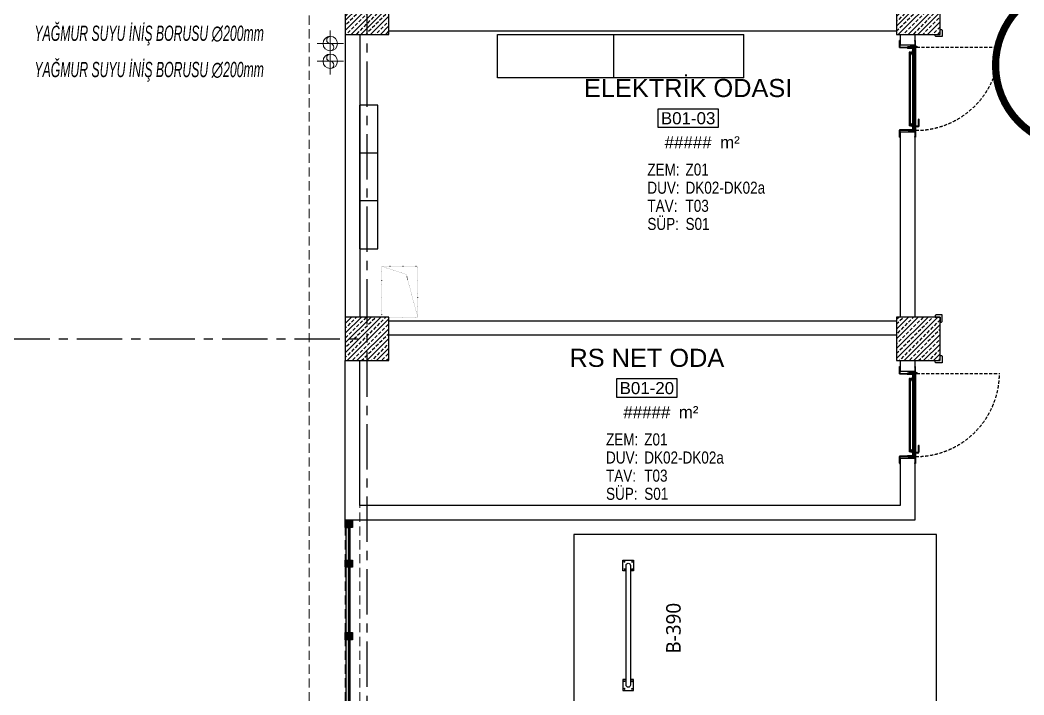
# Model space of a CAD drawing. Header units: millimetres. Extents: x -379292 to 1221486, y 92049 to 447512.
# Drawn here: x 51864 to 65703, y 235708 to 245017 of the extents above; entities that cross this region are included whole.
import ezdxf
from ezdxf.enums import TextEntityAlignment as Align
from ezdxf.lldxf.tags import DXFTag

# ---------------------------------------------------------------- set-up
doc = ezdxf.new("R2010")
doc.units = ezdxf.units.MM
for name, pattern in [('CENTER', [2, 1.25, -0.25, 0.25, -0.25]), ('DOT', [6.35, 0, -6.35]), ('HIDDEN', [9.525, 6.35, -3.175])]:
    doc.linetypes.add(name, pattern=pattern)
for name, color, linetype, lineweight in [('0-KRCN-SHT-KOLADI-YAZIYAĞMURSUYU', 4, 'Continuous', 35), ('0-KRCN-SHT-PİSSU-BORU', 220, 'PISSU_LINE50', 40), ('06_FORMWORK HIDDEN', 252, 'HIDDEN2', 0), ('XREF$0$05_RAIN PIPE', 3, 'Continuous', 9)]:
    doc.layers.add(name, color=color, linetype=linetype, lineweight=lineweight)
for name, color, linetype in [('010-05', 1, 'Continuous'), ('05_AXIS', 211, 'CENTER'), ('05_DOOR', 2, 'Continuous'), ('05_EQUIPMENT', 1, 'Continuous'), ('05_HANDRAIL', 153, 'Continuous'), ('05_HATCH 1', 101, 'Continuous'), ('05_HATCH CONCRETE', 141, 'Continuous'), ('05_HATCH SOLID-1', 252, 'Continuous'), ('05_HOLE MC', 150, 'Continuous'), ('05_MATERIAL TEXT', 112, 'Continuous'), ('05_ROOM M2', 161, 'Continuous'), ('05_ROOM NAME', 153, 'Continuous'), ('05_ROOM NUMBER', 152, 'Continuous'), ('05_STEEL HIDDEN', 61, 'HIDDEN'), ('05_SYMBOL', 2, 'Continuous'), ('05_WALL', 3, 'Continuous'), ('08_POWER SYSTEM', 4, 'Continuous'), ('202-A-Y-MahalAd', 141, 'Continuous')]:
    doc.layers.add(name, color=color, linetype=linetype)
doc.styles.add('DIM', font='arial.ttf')
doc.styles.add('MUF', font='isocpeur.ttf')
doc.styles.get("Standard").update_dxf_attribs({"font": 'segoeuil.ttf'})
doc.styles.add('YAZI-2', font='arial.ttf', dxfattribs={"height": 2})
doc.styles.add('YAZI-3', font='arial.ttf', dxfattribs={"height": 3})
doc.styles.add('ÇAP-2', font='ARIALNBI.TTF')
tags = doc.linetypes.add('HIDDEN2', pattern=[0.1875, 0.125, -0.0625]).pattern_tags.tags
tags[6:7] = [DXFTag(74, 4), DXFTag(75, 0), DXFTag(340, '0'), DXFTag(46, 0.0), DXFTag(50, 0.0), DXFTag(44, 0.0), DXFTag(45, 0.0)]
tags[4:5] = [DXFTag(74, 4), DXFTag(75, 0), DXFTag(340, '0'), DXFTag(46, 0.0), DXFTag(50, 0.0), DXFTag(44, 0.0), DXFTag(45, 0.0)]
doc.linetypes.add('PISSU_LINE50', pattern='A,50,-10,["C",MUF,S=10,R=0,X=1,Y=-5],0', length=60)
pattern_1 = [(225, (19752.8965, 13790.6787), (0.224506403, -0.224506403), []), (315, (19752.8965, 13790.6787), (0.224506403, 0.224506403), [])]
pattern_2 = [(315, (-21540.32198, 13790.6787), (-0.224506403, -0.224506403), []), (225, (-21540.32198, 13790.6787), (-0.224506403, 0.224506403), [])]
pattern_3 = [(270, (-695728.2336, -3493868.9414), (1.3748153225, -2.38125), [1.5875, -3.175]), (30, (-695728.2336, -3493868.9414), (1.3748153315, 2.3812499948), [1.5875, -3.175]), (330, (-695728.2336, -3493868.9414), (2.749630654, -5.2e-09), [-3.175, 1.5875])]
pattern_4 = [(225, (905000, -3e-07), (67.351921, -67.351921), []), (225, (904932.65, -3e-07), (67.351921, -67.351921), [47.625, -23.8125])]

# ---------------------------------------------------------------- blocks, each defined once
blk = doc.blocks.new('202_Aks')
at = {"layer": '05_AXIS', "ltscale": 500}
for p, q in [((0, -182300), (0, 5000)), ((-5000, -37500), (0, -37500))]:
    blk.add_line(p, q, dxfattribs=at)
blk = doc.blocks.new('başlık')
at = {"layer": '05_MATERIAL TEXT', "style": 'DIM', "width": 0.8}
for s, p in [('ZEM:', (0, 50)), ('DUV:', (0, -100)), ('TAV:', (0, -250)), ('SÜP:', (0, -400))]:
    blk.add_text(s, height=100, dxfattribs=at).set_placement(p, align=Align.MIDDLE_LEFT)
blk = doc.blocks.new('MAHAL')
at = {"layer": '05_ROOM NUMBER'}
blk.add_lwpolyline([(-5.46, -10.75), (4.54, -10.75), (4.54, -7.75), (-5.46, -7.75)], close=True, dxfattribs=at)
at = {"layer": '05_HATCH SOLID-1', "xscale": 0.02, "yscale": 0.02, "zscale": 0.02}
blk.add_blockref('başlık', (-7.21, -18.75), dxfattribs=at)
at = {"layer": '05_MATERIAL TEXT', "style": 'DIM', "width": 0.8}
for tag, p in [('ZEMİN', (-0.89, -17.75)), ('DUVAR', (-0.89, -20.75)), ('TAVAN', (-0.89, -23.75)), ('SÜPÜRGELİK', (-0.89, -26.75))]:
    blk.add_attdef(tag, text='', height=2, dxfattribs=at).set_placement(p, align=Align.MIDDLE_LEFT)
at = {"layer": '05_ROOM M2', "insert": (6.45, -13.24), "char_height": 2, "attachment_point": 5, "style": 'YAZI-2'}
blk.add_mtext_dynamic_manual_height_columns('m²', width=6.9387, gutter_width=625, heights=[0], dxfattribs=at)
at = {"layer": '05_ROOM M2', "style": 'YAZI-2'}
blk.add_attdef('MAHALM2', text='', height=2, dxfattribs=at).set_placement((-0.46, -13.25), align=Align.MIDDLE_CENTER)
at = {"layer": '05_ROOM NAME', "style": 'YAZI-3'}
for tag, p in [('INGMAHALADI', (-0.46, 0.75)), ('TURMAHALADI', (-0.46, -4.25))]:
    blk.add_attdef(tag, text='', height=3, dxfattribs=at).set_placement(p, align=Align.MIDDLE_CENTER)
at = {"layer": '05_ROOM NUMBER', "style": 'YAZI-2'}
blk.add_attdef('MAHALNO', text='', height=2, dxfattribs=at).set_placement((-0.46, -9.25), align=Align.MIDDLE_CENTER)
blk = doc.blocks.new('202_KorkulukDikme')
at = {"ltscale": 25}
h = blk.add_hatch(color=253, dxfattribs=at)
h.dxf.hatch_style = 1
h.paths.add_polyline_path([(-50, 0), (-50, 100), (50, 100), (50, 0)])
at = {"color": 0, "linetype": 'ByBlock', "ltscale": 25}
blk.add_lwpolyline([(-50, 0), (-50, 100), (50, 100), (50, 0)], close=True, dxfattribs=at)
blk = doc.blocks.new('*U16')
at = {"ltscale": 25}
h = blk.add_hatch(color=253, dxfattribs=at)
h.dxf.hatch_style = 1
h.paths.add_polyline_path([(100, 60), (5100, 60), (5100, 10), (100, 10)])
at = {"color": 0, "linetype": 'ByBlock', "ltscale": 25}
blk.add_lwpolyline([(100, 60), (5100, 60), (5100, 10), (100, 10)], close=True, dxfattribs=at)
blk.add_lwpolyline([(100, 45), (5100, 45)], dxfattribs=at)
at = {"ltscale": 25}
for p in [(50, 0), (600, 0), (1600, 0), (2600, 0), (3600, 0), (4600, 0), (5150, 0)]:
    blk.add_blockref('202_KorkulukDikme', p, dxfattribs=at)
blk = doc.blocks.new('202_Vida')
at = {"color": 0, "linetype": 'ByBlock', "ltscale": 0.2}
for points in [[(1, 0), (-1, 0)], [(0, 1), (0, -1)]]:
    blk.add_lwpolyline(points, dxfattribs=at)
at = {"color": 0, "linetype": 'ByBlock'}
for radius in [0.42, 0.23, 0.155]:
    blk.add_circle((0, 0), radius, dxfattribs=at)
blk = doc.blocks.new('202_Stoper')
at = {"color": 0, "linetype": 'ByBlock'}
for points in [[(-750, -30), (-750, -75), (-900, -75), (-900, 75), (-750, 75), (-750, 30)], [(750, -30), (750, -75), (900, -75), (900, 75), (750, 75), (750, 30)]]:
    blk.add_lwpolyline(points, dxfattribs=at)
blk.add_lwpolyline([(825, -30, 1), (825, 30), (-825, 30, 1), (-825, -30)], format="xyb", close=True, dxfattribs=at)
at = {"color": 0, "linetype": 'ByBlock', "yscale": 10, "zscale": 10, "rotation": 180}
for p, xscale in [((-877, 53), -10), ((-772, 53), 10), ((772, 53), -10), ((877, 53), 10)]:
    blk.add_blockref('202_Vida', p, dxfattribs=dict(at, xscale=xscale))
at = {"color": 0, "linetype": 'ByBlock', "yscale": 10, "zscale": 10}
for p, xscale in [((-877, -52), 10), ((-772, -52), -10), ((772, -52), 10), ((877, -52), -10)]:
    blk.add_blockref('202_Vida', p, dxfattribs=dict(at, xscale=xscale))
blk = doc.blocks.new('202_Mahalblok')
at = {"color": 0, "linetype": 'ByBlock', "flags": 128}
blk.add_lwpolyline([(0, 0), (0, 5000), (2500, 5000), (2500, 0)], close=True, dxfattribs=at)
at = {"color": 252}
blk.add_blockref('202_Stoper', (1250, 750), dxfattribs=at)
at = {"color": 0, "linetype": 'ByBlock', "ltscale": 25}
blk.add_attdef('MAHALNO', text='', height=200, dxfattribs=at).set_placement((1209, 1390), align=Align.BOTTOM_CENTER)
blk = doc.blocks.new('VIDA')
at = {"layer": '05_EQUIPMENT'}
h = blk.add_hatch(dxfattribs=at)
h.set_pattern_fill('LINE', color=256, scale=0.1, angle=150, style=0)
h.set_pattern_definition([(330, (-3585.31887, 6072.20274), (0.03125, 0.05412658774), [])])
h.paths.add_polyline_path([(-0.1, -0.3), (-0.1, -1.7), (0.1, -1.7), (0.1, -0.3)])
h.paths.add_polyline_path([(-0.1, -0.3), (0.1, -0.3), (0, 0)])
for p, q in [((-0.1, -0.3), (0, 0)), ((0.1, -0.3), (0, 0)), ((0, -2), (-0.2, -2)), ((0.1, -1.7), (-0.1, -1.7)), ((0.1, -2), (-0.1, -2)), ((0, -2), (0, -2)), ((0.2, -2), (0, -2)), ((0, -2), (0, -2)), ((0, -2), (0, -2))]:
    blk.add_line(p, q, dxfattribs=at)
for points in [[(-0.2, -2), (-0.1, -2), (-0.1, -0.3)], [(0.2, -2), (0.1, -2), (0.1, -0.3)]]:
    blk.add_lwpolyline(points, dxfattribs=at)
blk = doc.blocks.new('*U89')
at = {"color": 8}
blk.add_wipeout([(0, 5), (0, -206), (1200, -206), (1200, 5)], dxfattribs=at)
at = {"layer": '010-05', "ltscale": 7}
h = blk.add_hatch(dxfattribs=at)
h.set_pattern_fill('ANSI37', color=8, scale=0.1, angle=540, style=0)
h.set_pattern_definition(pattern_1)
edge = h.paths.add_edge_path(flags=16)
edge.add_line((28, -35), (28, -44))
edge.add_line((28, -44), (22, -44))
edge.add_line((22, -44), (22, -37))
edge.add_arc((26, -39), 4.69, 56.5428, 159.2569, ccw=False)
edge = h.paths.add_edge_path()
edge.add_line((29, -33), (29, -45))
edge.add_line((29, -45), (21, -45))
edge.add_line((21, -45), (21, -31))
edge.add_line((21, -31), (34, -31))
edge.add_line((34, -31), (32, -31))
edge.add_arc((32, -34), 2.82, 91.1093, 165.5986)
edge = h.paths.add_edge_path(flags=16)
edge.add_arc((32, -34), 3.82, 143.4668, 165.5986, ccw=False)
edge.add_line((29, -32), (22, -32))
edge.add_line((22, -32), (22, -35))
edge.add_arc((26, -42), 8.25, 70.1103, 120.2945, ccw=False)
edge.add_line((28, -34), (28, -33))
edge.add_line((28, -33), (29, -33))
h = blk.add_hatch(dxfattribs=at)
h.set_pattern_fill('ANSI37', color=8, scale=0.1, angle=180, style=0)
h.set_pattern_definition(pattern_2)
edge = h.paths.add_edge_path(flags=16)
edge.add_line((1172, -35), (1172, -44))
edge.add_line((1172, -44), (1178, -44))
edge.add_line((1178, -44), (1178, -37))
edge.add_arc((1174, -39), 4.69, 20.7431, 123.4572)
edge = h.paths.add_edge_path()
edge.add_line((1171, -33), (1171, -45))
edge.add_line((1171, -45), (1179, -45))
edge.add_line((1179, -45), (1179, -31))
edge.add_line((1179, -31), (1166, -31))
edge.add_line((1166, -31), (1168, -31))
edge.add_arc((1168, -34), 2.82, 14.4014, 88.8907, ccw=False)
edge = h.paths.add_edge_path(flags=16)
edge.add_arc((1168, -34), 3.82, 14.4014, 36.5332)
edge.add_line((1171, -32), (1178, -32))
edge.add_line((1178, -32), (1178, -35))
edge.add_arc((1174, -42), 8.25, 59.7055, 109.8897)
edge.add_line((1172, -34), (1172, -33))
edge.add_line((1172, -33), (1171, -33))
at = {"layer": '05_HATCH 1'}
h = blk.add_hatch(dxfattribs=at)
h.set_pattern_fill('HONEY', color=8, scale=0.5, angle=270, style=0)
h.set_pattern_definition(pattern_3)
h.paths.add_polyline_path([(40, -3), (44, -9), (1156, -9), (1160, -3)])
h = blk.add_hatch(dxfattribs=at)
h.set_pattern_fill('HONEY', color=8, scale=0.5, angle=270, style=0)
h.set_pattern_definition(pattern_3)
h.paths.add_polyline_path([(40, -15), (44, -10), (1156, -10), (1160, -15)])
at = {"color": 8, "linetype": 'HIDDEN', "ltscale": 7}
blk.add_line((25, 25), (25, 1168), dxfattribs=at)
at = {"color": 8, "ltscale": 7}
for p, q in [((22, 10), (1148, 10)), ((22, 10), (1178, 10)), ((22, 9), (22, 10)), ((27, 2), (27, 1)), ((27, 2), (37, 2)), ((27, 1), (37, 1)), ((37, 5), (36, 5)), ((37, 9), (1163, 9)), ((1163, 2), (37, 2)), ((37, 2), (44, -9)), ((37, 1), (43, -9)), ((1105, 60), (1022, 60)), ((1105, 50), (1022, 50)), ((1142, 15), (1097, 15)), ((1097, 15), (1097, 10)), ((1115, 40), (1115, 15)), ((1125, 40), (1125, 15)), ((1142, 15), (1142, 10)), ((1163, 2), (1156, -9)), ((1163, 1), (1157, -9)), ((1163, 5), (1164, 5)), ((1173, 2), (1163, 2)), ((1173, 1), (1163, 1)), ((1173, 2), (1173, 1)), ((1178, 9), (1178, 10)), ((1178, 9), (1178, 10)), ((1163, -27), (22, -27)), ((22, -27), (1163, -27)), ((22, -28), (22, -27)), ((1163, -28), (22, -28)), ((1178, -28), (22, -28)), ((43, -9), (27, -9)), ((27, -20), (37, -20)), ((27, -20), (27, -21)), ((27, -21), (37, -21)), ((33, -28), (1163, -28)), ((37, -23), (36, -23)), ((37, -20), (43, -9)), ((37, -21), (44, -10)), ((1163, -21), (37, -21)), ((1156, -9), (44, -9)), ((1156, -10), (44, -10)), ((96, -58), (96, -38)), ((1109, -58), (96, -58)), ((96, -58), (96, -78)), ((96, -78), (1109, -78)), ((116, -38), (116, -58)), ((1089, -38), (1089, -58)), ((1109, -58), (1109, -38)), ((1109, -58), (1109, -78)), ((1163, -21), (1156, -10)), ((1163, -20), (1157, -9)), ((1157, -9), (1173, -9)), ((1173, -20), (1163, -20)), ((1173, -21), (1163, -21)), ((1163, -23), (1164, -23)), ((1173, -20), (1173, -21)), ((1178, -28), (1178, -27)), ((1178, -28), (1178, -27))]:
    blk.add_line(p, q, dxfattribs=at)
at = {"color": 8, "ltscale": 7, "flags": 128}
for points in [[(36, -101, -1), (34, -101), (34, -85), (32, -85), (32, -101, 1), (38, -101), (38, -35, 1), (30, -35), (30, -45), (20, -45), (20, 10), (-68, 10), (-68, 0), (-58, 0), (-58, 2), (-66, 2), (-66, 8), (18, 8), (18, -47), (32, -47), (32, -35, -1), (36, -35)], [(1164, -101, 1), (1166, -101), (1166, -85), (1168, -85), (1168, -101, -1), (1162, -101), (1162, -35, -1), (1170, -35), (1170, -45), (1180, -45), (1180, 10), (1268, 10), (1268, 0), (1258, 0), (1258, 2), (1266, 2), (1266, 8), (1182, 8), (1182, -47), (1168, -47), (1168, -35, 1), (1164, -35)]]:
    blk.add_lwpolyline(points, format="xyb", close=True, dxfattribs=at)
at = {"color": 8, "ltscale": 7}
for points in [[(37, 5), (37, 9), (22, 9), (22, -27), (37, -27), (37, -23)], [(36, 5), (36, 8), (23, 8), (23, -26), (36, -26), (36, -23)], [(1163, 5), (1163, 9), (1178, 9), (1178, -27), (1163, -27), (1163, -23)], [(1164, 5), (1164, 8), (1177, 8), (1177, -26), (1164, -26), (1164, -23)], [(86, -28), (86, -38), (128, -38), (128, -28)], [(1119, -28), (1119, -38), (1077, -38), (1077, -28)]]:
    blk.add_lwpolyline(points, dxfattribs=at)
for points in [[(32, -55), (32, -210), (-68, -210), (-68, -200), (-58, -200), (-58, -202), (-66, -202), (-66, -208), (30, -208), (30, -55)], [(29, -57), (20, -57), (20, -83), (30, -93), (30, -106), (28, -106), (28, -94), (18, -84), (18, -55), (29, -55)], [(40, -3), (44, -9), (1156, -9), (1160, -3)], [(40, -15), (44, -10), (1156, -10), (1160, -15)], [(1168, -55), (1168, -210), (1268, -210), (1268, -200), (1258, -200), (1258, -202), (1266, -202), (1266, -208), (1170, -208), (1170, -55)], [(1171, -57), (1180, -57), (1180, -83), (1170, -93), (1170, -106), (1172, -106), (1172, -94), (1182, -84), (1182, -55), (1171, -55)]]:
    blk.add_lwpolyline(points, close=True, dxfattribs=at)
for radius in [10.1, 6.72]:
    blk.add_circle((21, 21), radius, dxfattribs=at)
at = {"color": 8, "linetype": 'HIDDEN', "ltscale": 7}
blk.add_arc((21, 16), 1152, 359.7875, 89.8098, dxfattribs=at)
at = {"color": 8, "ltscale": 7}
for centre, radius, start, end in [((1022, 55), 5, 90, 270), ((1105, 40), 20, 0, 90), ((1105, 40), 10, 0, 90)]:
    blk.add_arc(centre, radius, start, end, dxfattribs=at)
at = {"layer": '010-05', "color": 8, "ltscale": 7}
for points in [[(29, -33, -0.336971), (32, -31), (34, -31), (29, -31), (21, -31), (21, -45), (29, -45)], [(28, -34, 0.222538), (22, -35), (22, -32), (29, -32, 0.09687), (29, -33), (28, -33)], [(28, -44), (22, -44), (22, -37, -0.473637), (28, -35)], [(1171, -33, 0.336971), (1168, -31), (1166, -31), (1171, -31), (1179, -31), (1179, -45), (1171, -45)], [(1172, -34, -0.222538), (1178, -35), (1178, -32), (1171, -32, -0.09687), (1171, -33), (1172, -33)], [(1172, -44), (1178, -44), (1178, -37, 0.473637), (1172, -35)]]:
    blk.add_lwpolyline(points, format="xyb", close=True, dxfattribs=at)
at = {"layer": '05_STEEL HIDDEN', "color": 8, "ltscale": 7}
for points in [[(17, -48), (17, -23), (11, -23), (11, -49), (23, -77), (23, -99), (29, -99), (29, -76)], [(1183, -48), (1183, -23), (1189, -23), (1189, -49), (1177, -77), (1177, -99), (1171, -99), (1171, -76)]]:
    blk.add_lwpolyline(points, close=True, dxfattribs=at)
at = {"layer": '05_STEEL HIDDEN', "color": 8, "ltscale": 7, "flags": 128}
for points in [[(17, -23), (18, -23), (18, -48), (30, -76), (30, -99), (29, -99)], [(1183, -23), (1182, -23), (1182, -48), (1170, -76), (1170, -99), (1171, -99)]]:
    blk.add_lwpolyline(points, dxfattribs=at)
at = {"layer": '05_WALL', "color": 8, "ltscale": 20}
for points in [[(0, 0), (0, -200)], [(1200, 0), (1200, -200)]]:
    blk.add_lwpolyline(points, dxfattribs=at)
at = {"color": 8, "ltscale": 7, "yscale": 10, "zscale": 10, "rotation": 180}
for p, xscale in [((25, -65), -10), ((1175, -65), 10)]:
    blk.add_blockref('VIDA', p, dxfattribs=dict(at, xscale=xscale))
blk = doc.blocks.new('*U92')
at = {"color": 8}
blk.add_wipeout([(0, 5), (0, -206), (1200, -206), (1200, 5)], dxfattribs=at)
at = {"layer": '010-05', "ltscale": 7}
h = blk.add_hatch(dxfattribs=at)
h.set_pattern_fill('ANSI37', color=8, scale=0.1, angle=540, style=0)
h.set_pattern_definition(pattern_1)
edge = h.paths.add_edge_path(flags=16)
edge.add_line((28, -35), (28, -44))
edge.add_line((28, -44), (22, -44))
edge.add_line((22, -44), (22, -37))
edge.add_arc((26, -39), 4.69, 56.5428, 159.2569, ccw=False)
edge = h.paths.add_edge_path()
edge.add_line((29, -33), (29, -45))
edge.add_line((29, -45), (21, -45))
edge.add_line((21, -45), (21, -31))
edge.add_line((21, -31), (34, -31))
edge.add_line((34, -31), (32, -31))
edge.add_arc((32, -34), 2.82, 91.1093, 165.5986)
edge = h.paths.add_edge_path(flags=16)
edge.add_arc((32, -34), 3.82, 143.4668, 165.5986, ccw=False)
edge.add_line((29, -32), (22, -32))
edge.add_line((22, -32), (22, -35))
edge.add_arc((26, -42), 8.25, 70.1103, 120.2945, ccw=False)
edge.add_line((28, -34), (28, -33))
edge.add_line((28, -33), (29, -33))
h = blk.add_hatch(dxfattribs=at)
h.set_pattern_fill('ANSI37', color=8, scale=0.1, angle=180, style=0)
h.set_pattern_definition(pattern_2)
edge = h.paths.add_edge_path(flags=16)
edge.add_line((1172, -35), (1172, -44))
edge.add_line((1172, -44), (1178, -44))
edge.add_line((1178, -44), (1178, -37))
edge.add_arc((1174, -39), 4.69, 20.7431, 123.4572)
edge = h.paths.add_edge_path()
edge.add_line((1171, -33), (1171, -45))
edge.add_line((1171, -45), (1179, -45))
edge.add_line((1179, -45), (1179, -31))
edge.add_line((1179, -31), (1166, -31))
edge.add_line((1166, -31), (1168, -31))
edge.add_arc((1168, -34), 2.82, 14.4014, 88.8907, ccw=False)
edge = h.paths.add_edge_path(flags=16)
edge.add_arc((1168, -34), 3.82, 14.4014, 36.5332)
edge.add_line((1171, -32), (1178, -32))
edge.add_line((1178, -32), (1178, -35))
edge.add_arc((1174, -42), 8.25, 59.7055, 109.8897)
edge.add_line((1172, -34), (1172, -33))
edge.add_line((1172, -33), (1171, -33))
at = {"layer": '05_HATCH 1'}
h = blk.add_hatch(dxfattribs=at)
h.set_pattern_fill('HONEY', color=8, scale=0.5, angle=270, style=0)
h.set_pattern_definition(pattern_3)
h.paths.add_polyline_path([(40, -3), (44, -9), (1156, -9), (1160, -3)])
h = blk.add_hatch(dxfattribs=at)
h.set_pattern_fill('HONEY', color=8, scale=0.5, angle=270, style=0)
h.set_pattern_definition(pattern_3)
h.paths.add_polyline_path([(40, -15), (44, -10), (1156, -10), (1160, -15)])
at = {"color": 8, "linetype": 'HIDDEN', "ltscale": 7}
blk.add_line((25, 25), (25, 1168), dxfattribs=at)
at = {"color": 8, "ltscale": 7}
for p, q in [((22, 10), (1148, 10)), ((22, 10), (1178, 10)), ((22, 9), (22, 10)), ((27, 2), (27, 1)), ((27, 2), (37, 2)), ((27, 1), (37, 1)), ((37, 5), (36, 5)), ((37, 9), (1163, 9)), ((1163, 2), (37, 2)), ((37, 2), (44, -9)), ((37, 1), (43, -9)), ((1105, 60), (1022, 60)), ((1105, 50), (1022, 50)), ((1142, 15), (1097, 15)), ((1097, 15), (1097, 10)), ((1115, 40), (1115, 15)), ((1125, 40), (1125, 15)), ((1142, 15), (1142, 10)), ((1163, 2), (1156, -9)), ((1163, 1), (1157, -9)), ((1163, 5), (1164, 5)), ((1173, 2), (1163, 2)), ((1173, 1), (1163, 1)), ((1173, 2), (1173, 1)), ((1178, 9), (1178, 10)), ((1178, 9), (1178, 10)), ((1163, -27), (22, -27)), ((22, -27), (1163, -27)), ((22, -28), (22, -27)), ((1163, -28), (22, -28)), ((1178, -28), (22, -28)), ((43, -9), (27, -9)), ((27, -20), (37, -20)), ((27, -20), (27, -21)), ((27, -21), (37, -21)), ((33, -28), (1163, -28)), ((37, -23), (36, -23)), ((37, -20), (43, -9)), ((37, -21), (44, -10)), ((1163, -21), (37, -21)), ((1156, -9), (44, -9)), ((1156, -10), (44, -10)), ((96, -58), (96, -38)), ((1109, -58), (96, -58)), ((96, -58), (96, -78)), ((96, -78), (1109, -78)), ((116, -38), (116, -58)), ((1089, -38), (1089, -58)), ((1109, -58), (1109, -38)), ((1109, -58), (1109, -78)), ((1163, -21), (1156, -10)), ((1163, -20), (1157, -9)), ((1157, -9), (1173, -9)), ((1173, -20), (1163, -20)), ((1173, -21), (1163, -21)), ((1163, -23), (1164, -23)), ((1173, -20), (1173, -21)), ((1178, -28), (1178, -27)), ((1178, -28), (1178, -27))]:
    blk.add_line(p, q, dxfattribs=at)
at = {"color": 8, "ltscale": 7, "flags": 128}
for points in [[(36, -101, -1), (34, -101), (34, -85), (32, -85), (32, -101, 1), (38, -101), (38, -35, 1), (30, -35), (30, -45), (20, -45), (20, 10), (-68, 10), (-68, 0), (-58, 0), (-58, 2), (-66, 2), (-66, 8), (18, 8), (18, -47), (32, -47), (32, -35, -1), (36, -35)], [(1164, -101, 1), (1166, -101), (1166, -85), (1168, -85), (1168, -101, -1), (1162, -101), (1162, -35, -1), (1170, -35), (1170, -45), (1180, -45), (1180, 10), (1268, 10), (1268, 0), (1258, 0), (1258, 2), (1266, 2), (1266, 8), (1182, 8), (1182, -47), (1168, -47), (1168, -35, 1), (1164, -35)]]:
    blk.add_lwpolyline(points, format="xyb", close=True, dxfattribs=at)
at = {"color": 8, "ltscale": 7}
for points in [[(37, 5), (37, 9), (22, 9), (22, -27), (37, -27), (37, -23)], [(36, 5), (36, 8), (23, 8), (23, -26), (36, -26), (36, -23)], [(1163, 5), (1163, 9), (1178, 9), (1178, -27), (1163, -27), (1163, -23)], [(1164, 5), (1164, 8), (1177, 8), (1177, -26), (1164, -26), (1164, -23)], [(86, -28), (86, -38), (128, -38), (128, -28)], [(1119, -28), (1119, -38), (1077, -38), (1077, -28)]]:
    blk.add_lwpolyline(points, dxfattribs=at)
for points in [[(32, -55), (32, -210), (-68, -210), (-68, -200), (-58, -200), (-58, -202), (-66, -202), (-66, -208), (30, -208), (30, -55)], [(29, -57), (20, -57), (20, -83), (30, -93), (30, -106), (28, -106), (28, -94), (18, -84), (18, -55), (29, -55)], [(40, -3), (44, -9), (1156, -9), (1160, -3)], [(40, -15), (44, -10), (1156, -10), (1160, -15)], [(1168, -55), (1168, -210), (1268, -210), (1268, -200), (1258, -200), (1258, -202), (1266, -202), (1266, -208), (1170, -208), (1170, -55)], [(1171, -57), (1180, -57), (1180, -83), (1170, -93), (1170, -106), (1172, -106), (1172, -94), (1182, -84), (1182, -55), (1171, -55)]]:
    blk.add_lwpolyline(points, close=True, dxfattribs=at)
for radius in [10.1, 6.72]:
    blk.add_circle((21, 21), radius, dxfattribs=at)
at = {"color": 8, "linetype": 'HIDDEN', "ltscale": 7}
blk.add_arc((21, 16), 1152, 359.7875, 89.8098, dxfattribs=at)
at = {"color": 8, "ltscale": 7}
for centre, radius, start, end in [((1022, 55), 5, 90, 270), ((1105, 40), 20, 0, 90), ((1105, 40), 10, 0, 90)]:
    blk.add_arc(centre, radius, start, end, dxfattribs=at)
at = {"layer": '010-05', "color": 8, "ltscale": 7}
for points in [[(29, -33, -0.336971), (32, -31), (34, -31), (29, -31), (21, -31), (21, -45), (29, -45)], [(28, -34, 0.222538), (22, -35), (22, -32), (29, -32, 0.09687), (29, -33), (28, -33)], [(28, -44), (22, -44), (22, -37, -0.473637), (28, -35)], [(1171, -33, 0.336971), (1168, -31), (1166, -31), (1171, -31), (1179, -31), (1179, -45), (1171, -45)], [(1172, -34, -0.222538), (1178, -35), (1178, -32), (1171, -32, -0.09687), (1171, -33), (1172, -33)], [(1172, -44), (1178, -44), (1178, -37, 0.473637), (1172, -35)]]:
    blk.add_lwpolyline(points, format="xyb", close=True, dxfattribs=at)
at = {"layer": '05_STEEL HIDDEN', "color": 8, "ltscale": 7}
for points in [[(17, -48), (17, -23), (11, -23), (11, -49), (23, -77), (23, -99), (29, -99), (29, -76)], [(1183, -48), (1183, -23), (1189, -23), (1189, -49), (1177, -77), (1177, -99), (1171, -99), (1171, -76)]]:
    blk.add_lwpolyline(points, close=True, dxfattribs=at)
at = {"layer": '05_STEEL HIDDEN', "color": 8, "ltscale": 7, "flags": 128}
for points in [[(17, -23), (18, -23), (18, -48), (30, -76), (30, -99), (29, -99)], [(1183, -23), (1182, -23), (1182, -48), (1170, -76), (1170, -99), (1171, -99)]]:
    blk.add_lwpolyline(points, dxfattribs=at)
at = {"layer": '05_WALL', "color": 8, "ltscale": 20}
for points in [[(0, 0), (0, -200)], [(1200, 0), (1200, -200)]]:
    blk.add_lwpolyline(points, dxfattribs=at)
at = {"color": 8, "ltscale": 7, "yscale": 10, "zscale": 10, "rotation": 180}
for p, xscale in [((25, -65), -10), ((1175, -65), 10)]:
    blk.add_blockref('VIDA', p, dxfattribs=dict(at, xscale=xscale))
blk = doc.blocks.new('bariyer')
at = {"color": 8, "ltscale": 25}
blk.add_lwpolyline([(0, -70), (15, -70, 0.414214), (30, -55), (30, 30), (-55, 30, 0.414214), (-70, 15), (-70, 0), (0, 0)], format="xyb", close=True, dxfattribs=at)
blk = doc.blocks.new('OtoParkBodrumKatMimari')
at = {"layer": '05_HATCH CONCRETE'}
h = blk.add_hatch(dxfattribs=at)
h.set_pattern_fill('ANSI33', color=8, scale=15, angle=180, style=0)
h.set_pattern_definition(pattern_4)
h.paths.add_polyline_path([(5300, 144000), (5300, 144600), (4700, 144600), (4700, 144000)])
h = blk.add_hatch(dxfattribs=at)
h.set_pattern_fill('ANSI33', color=8, scale=15, angle=180, style=0)
h.set_pattern_definition(pattern_4)
h.paths.add_polyline_path([(12900, 144600), (12300, 144600), (12300, 144000), (12900, 144000)])
h = blk.add_hatch(dxfattribs=at)
h.set_pattern_fill('ANSI33', color=8, scale=15, angle=180, style=0)
h.set_pattern_definition(pattern_4)
h.paths.add_polyline_path([(5300, 139500), (5300, 140100), (4700, 140100), (4700, 139500)])
h = blk.add_hatch(dxfattribs=at)
h.set_pattern_fill('ANSI33', color=8, scale=15, angle=180, style=0)
h.set_pattern_definition(pattern_4)
h.paths.add_polyline_path([(12900, 140100), (12300, 140100), (12300, 139500), (12900, 139500)])
at = {"color": 5}
for points in [[(5300, 144000), (5300, 144600), (4700, 144600), (4700, 144000)], [(12900, 144600), (12300, 144600), (12300, 144000), (12900, 144000)], [(5300, 139500), (5300, 140100), (4700, 140100), (4700, 139500)], [(12900, 140100), (12300, 140100), (12300, 139500), (12900, 139500)]]:
    blk.add_lwpolyline(points, close=True, dxfattribs=at)
at = {"layer": '05_HOLE MC', "linetype": 'DOT', "ltscale": 2}
blk.add_lwpolyline([(5200, 140800), (5200, 140100), (5700, 140100), (5700, 140800)], close=True, dxfattribs=at)
blk.add_lwpolyline([(5200, 140800), (5538, 140691), (5700, 140100)], dxfattribs=at)
at = {"layer": '05_WALL', "color": 8, "flags": 128}
for points in [[(4700, 144000), (4700, 140100)], [(4900, 144000), (4900, 140100)], [(12350, 144000), (12350, 140100)], [(12550, 144000), (12550, 140100)], [(12550, 139500), (12550, 137300), (4700, 137300), (4700, 139500)], [(12350, 139500), (12350, 137500), (4900, 137500), (4900, 139500)]]:
    blk.add_lwpolyline(points, dxfattribs=at)
at = {"layer": '05_WALL', "color": 8, "ltscale": 25}
blk.add_lwpolyline([(5300, 144050), (12300, 144050)], dxfattribs=at)
blk.add_lwpolyline([(5300, 140050), (12300, 140050), (12300, 139850), (5300, 139850)], close=True, dxfattribs=at)
at = {"layer": '06_FORMWORK HIDDEN', "linetype": 'HIDDEN', "ltscale": 20}
for p, q in [((4200, 55933), (4200, 178100)), ((4700, 144000), (4700, 140100)), ((4900, 144000), (4900, 140100)), ((4700, 139500), (4700, 132100)), ((4900, 139500), (4900, 132100))]:
    blk.add_line(p, q, dxfattribs=at)
at = {"layer": '08_POWER SYSTEM', "ltscale": 25}
for points in [[(10196, 143400), (6796, 143400), (6796, 144000), (10196, 144000)], [(8396, 144000), (8396, 143400)], [(10196, 143400), (10196, 144000)], [(4900, 141043), (5150, 141043), (5150, 143023)], [(4900, 141043), (4900, 143023)], [(5150, 143023), (4900, 143023)], [(5150, 142363), (4900, 142363)], [(5150, 141703), (4900, 141703)]]:
    blk.add_lwpolyline(points, dxfattribs=at)
at = {"layer": '05_AXIS'}
blk.add_blockref('202_Aks', (5000, 177300), dxfattribs=at)
at = {"layer": '05_HANDRAIL', "rotation": 269.9999999999995}
blk.add_blockref('*U16', (4700, 137300), dxfattribs=at)
at = {"layer": '05_ROOM NUMBER'}
ref = blk.add_blockref('MAHAL', (9465, 143615), dxfattribs=dict(at, xscale=83.33333333333333, yscale=83.33333333333333, zscale=83.33333333333333))
ref.add_attrib('TURMAHALADI', 'ELEKTRİK ODASI', dxfattribs={"layer": '05_ROOM NAME', "height": 250, "style": 'YAZI-3'}).set_placement((9426, 143261), align=Align.MIDDLE_CENTER)
ref.add_attrib('MAHALNO', 'B01-03', dxfattribs={"height": 166.7, "style": 'YAZI-2'}).set_placement((9426, 142844), align=Align.MIDDLE_CENTER)
ref.add_attrib('MAHALM2', '#####', dxfattribs={"layer": '05_ROOM M2', "height": 166.7, "style": 'YAZI-2'}).set_placement((9426, 142511), align=Align.MIDDLE_CENTER)
ref.add_attrib('ZEMİN', 'Z01', dxfattribs={"layer": '05_MATERIAL TEXT', "height": 166.7, "style": 'DIM', "width": 0.8}).set_placement((9390, 142136), align=Align.MIDDLE_LEFT)
ref.add_attrib('DUVAR', 'DK02-DK02a', dxfattribs={"layer": '05_MATERIAL TEXT', "height": 166.7, "style": 'DIM', "width": 0.8}).set_placement((9390, 141886), align=Align.MIDDLE_LEFT)
ref.add_attrib('TAVAN', 'T03', dxfattribs={"layer": '05_MATERIAL TEXT', "height": 166.7, "style": 'DIM', "width": 0.8}).set_placement((9390, 141636), align=Align.MIDDLE_LEFT)
ref.add_attrib('SÜPÜRGELİK', 'S01', dxfattribs={"layer": '05_MATERIAL TEXT', "height": 166.7, "style": 'DIM', "width": 0.8}).set_placement((9390, 141386), align=Align.MIDDLE_LEFT)
ref = blk.add_blockref('MAHAL', (8895, 139893), dxfattribs=dict(at, xscale=83.33333333333333, yscale=83.33333333333333, zscale=83.33333333333333))
ref.add_attrib('TURMAHALADI', 'RS NET ODA', dxfattribs={"layer": '05_ROOM NAME', "height": 250, "style": 'YAZI-3'}).set_placement((8857, 139539), align=Align.MIDDLE_CENTER)
ref.add_attrib('MAHALNO', 'B01-20', dxfattribs={"height": 166.7, "style": 'YAZI-2'}).set_placement((8857, 139122), align=Align.MIDDLE_CENTER)
ref.add_attrib('MAHALM2', '#####', dxfattribs={"layer": '05_ROOM M2', "height": 166.7, "style": 'YAZI-2'}).set_placement((8857, 138789), align=Align.MIDDLE_CENTER)
ref.add_attrib('ZEMİN', 'Z01', dxfattribs={"layer": '05_MATERIAL TEXT', "height": 166.7, "style": 'DIM', "width": 0.8}).set_placement((8821, 138414), align=Align.MIDDLE_LEFT)
ref.add_attrib('DUVAR', 'DK02-DK02a', dxfattribs={"layer": '05_MATERIAL TEXT', "height": 166.7, "style": 'DIM', "width": 0.8}).set_placement((8821, 138164), align=Align.MIDDLE_LEFT)
ref.add_attrib('TAVAN', 'T03', dxfattribs={"layer": '05_MATERIAL TEXT', "height": 166.7, "style": 'DIM', "width": 0.8}).set_placement((8821, 137914), align=Align.MIDDLE_LEFT)
ref.add_attrib('SÜPÜRGELİK', 'S01', dxfattribs={"layer": '05_MATERIAL TEXT', "height": 166.7, "style": 'DIM', "width": 0.8}).set_placement((8821, 137664), align=Align.MIDDLE_LEFT)
at = {"layer": '05_SYMBOL', "color": 8}
blk.add_blockref('bariyer', (12900, 140100), dxfattribs=at)
at = {"layer": '202-A-Y-MahalAd', "color": 8, "ltscale": 25}
ref = blk.add_blockref('202_Mahalblok', (7850, 134600), dxfattribs=dict(at, xscale=-1, rotation=270))
ref.add_attrib('MAHALNO', 'B-390', dxfattribs={"layer": '0', "color": 0, "linetype": 'ByBlock', "ltscale": 25, "height": 200, "rotation": 90}).set_placement((9383, 135809), align=Align.BOTTOM_CENTER)
at = {"layer": '05_DOOR', "rotation": 270}
for name, p in [('*U89', (12550, 143850)), ('*U92', (12550, 139350))]:
    blk.add_blockref(name, p, dxfattribs=at)
at = {"layer": '05_SYMBOL', "color": 8, "xscale": -1, "rotation": 180}
for p in [(12900, 144000), (12900, 139500)]:
    blk.add_blockref('bariyer', p, dxfattribs=at)
blk = doc.blocks.new('XREF$0$YIB125')
at = {"layer": 'XREF$0$05_RAIN PIPE'}
for p, q in [((0, 112.5), (0, -112.5)), ((-112.5, 0), (112.5, 0)), ((0, 0), (0, 62.5))]:
    blk.add_line(p, q, dxfattribs=at)
blk.add_circle((0, 0), 62.5, dxfattribs=at)
for centre, start, end in [((0, 31.25), 90, 270), ((0, -31.25), 270, 90)]:
    blk.add_arc(centre, 31.25, start, end, dxfattribs=at)
blk = doc.blocks.new('G$CD1210CBB')
at = {"layer": 'XREF$0$05_RAIN PIPE', "xscale": -0.08000000000000002, "yscale": 0.08000000000000002, "zscale": 0.08000000000000002}
blk.add_blockref('XREF$0$YIB125', (-9, 0), dxfattribs=at)
blk = doc.blocks.new('A$Cbceac246')
at = {"layer": '0-KRCN-SHT-PİSSU-BORU', "xscale": -2, "yscale": 2, "zscale": 2}
for p in [(-6598.7, 14357.3), (-6598.7, 14332.9)]:
    blk.add_blockref('G$CD1210CBB', p, dxfattribs=at)
at = {"layer": '0-KRCN-SHT-KOLADI-YAZIYAĞMURSUYU', "linetype": 'Continuous', "style": 'ÇAP-2', "width": 0.7}
for p in [(-6988.5, 14361.1), (-6988.5, 14311.1)]:
    blk.add_text('YAĞMUR SUYU İNİŞ BORUSU ∅200mm', height=21, dxfattribs=at).set_placement(p)

msp = doc.modelspace()

# ---------------------------------------------------------------- block references
at = {"color": 8}
msp.add_blockref('OtoParkBodrumKatMimari', (51648, 100818.8), dxfattribs=at)

# ---------------------------------------------------------------- next in the draw order: linework, layer by layer
at = {"color": 2, "const_width": 100}
msp.add_lwpolyline([(65698, 251526.6, -0.5205671), (68794.1, 251526.6, -0.5205671), (71429.3, 251437.7, -0.5205671), (71429.3, 248263.6, -0.5205671), (71429.3, 245975.9, -0.5205671), (71429.3, 243650.8, -0.5205671), (68720.3, 243420.9, -0.5205671), (65882.7, 243420.9, -0.5205671), (65698, 245236.1, -0.5205671), (65698, 248438.8, -0.5205671), (65698, 250332.3, -0.5205671)], format="xyb", close=True, dxfattribs=at)

# ---------------------------------------------------------------- next in the draw order: block references
at = {"color": 30, "xscale": 10, "yscale": 10, "zscale": 10}
msp.add_blockref('A$Cbceac246', (121948, 101118.8), dxfattribs=at)

doc.saveas('drawing.dxf')
